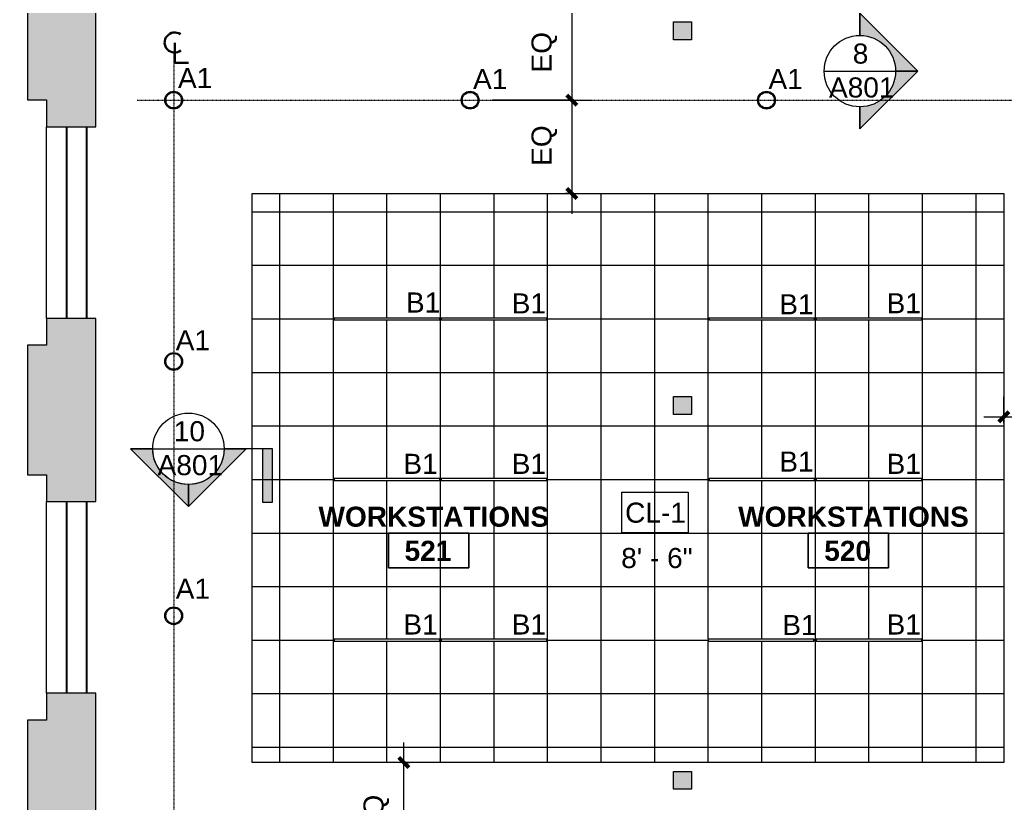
# Model space of a CAD drawing. Header units: inches. Extents: x 0 to 1865, y 0 to 1094.
# Drawn here: x 0 to 441.7, y 511.2 to 862.5 of the extents above; entities that cross this region are included whole.
import ezdxf

# ---------------------------------------------------------------- set-up
doc = ezdxf.new("R2010")
doc.units = ezdxf.units.IN
doc.header["$MEASUREMENT"] = 0
doc.linetypes.add('Center 1_16_', pattern=[0.15625, 0.0625, -0.03125, 0.03125, -0.03125])
for name, color, linetype, lineweight in [('A-ANNO-DIMS', 211, 'Continuous', 9), ('A-ANNO-DIMS-96', 211, 'Continuous', 9), ('A-ANNO-NOTE', 131, 'Continuous', 9), ('A-AREA-IDEN', 2, 'Continuous', 9), ('A-CLNG', 13, 'Continuous', 13), ('A-CLNG-IDEN', 151, 'Continuous', 9), ('A-CLNG-PATT', 13, 'Continuous', 13), ('A-DETL', 90, 'Continuous', 9), ('A-DETL-GENF', 92, 'Continuous', 9), ('E-LITE-EQPM', 33, 'Continuous', 9), ('E-LITE-EQPM-IDEN', 33, 'Continuous', 9), ('G-ANNO-SYMB', 111, 'Continuous', 9), ('S-COLS', 52, 'Continuous', 13), ('Victor Bldg - 5th Floor_LINK_dwg', 8, 'Continuous', 9), ('WINDOWS', 7, 'Continuous', 9), ('WINDOWS SILL', 7, 'Continuous', 9)]:
    doc.layers.add(name, color=color, linetype=linetype, lineweight=lineweight)
doc.styles.add('Arial', font='arial.ttf', dxfattribs={"height": 9})
doc.styles.add('Swis721 Lt BT', font='swissl.ttf', dxfattribs={"height": 9})
doc.styles.add('Swis721 Lt BT_B', font='', dxfattribs={"height": 9})
doc.styles.get('Swis721 Lt BT_B').set_extended_font_data('Swis721 Lt BT', bold=True)
doc.dimstyles.new('OTJ_-_3_32__Linear__1_2__Tolerance', dxfattribs={"dimscale": 12, "dimtxt": 9.497835, "dimasz": 0.375, "dimexe": 0.75, "dimexo": 0.5, "dimgap": 0.5, "dimtad": 1, "dimdec": 1, "dimrnd": 0.5, "dimzin": 3, "dimdsep": 46, "dimlunit": 4, "dimtxsty": 'Swis721 Lt BT', "dimblk1": 'OBLIQUE', "dimblk2": 'OBLIQUE', "dimsah": 1, "dimcen": 0.09, "dimdle": 0.75, "dimazin": 0, "dimtfac": 1, "dimtdec": 4, "dimtix": 1, "dimtmove": 0, "dimatfit": 3, "dimfxl": 1, "dimtvp": 1, "dimfrac": 2, "dimtolj": 1, "dimtzin": 0, "dimarcsym": 2})

# ---------------------------------------------------------------- blocks, each defined once
blk = doc.blocks.new('Concrete-Rectangular-Column - 8x8-7061903-REFLECTED CEILING PLAN')
at = {"layer": 'S-COLS', "lineweight": 9}
blk.add_hatch(color=7, dxfattribs=at).paths.add_polyline_path([(4, -4), (4, 4), (-4, 4), (-4, -4)], flags=0)
at = {"layer": 'S-COLS', "color": 8, "lineweight": 20}
for p, q in [((-4, 4), (4, 4)), ((-4, -4), (-4, 4)), ((4, 4), (4, -4)), ((4, -4), (-4, -4))]:
    blk.add_line(p, q, dxfattribs=at)
blk = doc.blocks.new('Lighting fixture TBLS-HX-4-15-B-U-W - TBLS-HX-4-24-7815314-REFLECTED CEILING PLAN')
at = {"layer": 'E-LITE-EQPM'}
for p, q in [((-0.54, 23.67), (0.54, 23.67)), ((-0.54, 23.67), (-0.54, -23.67)), ((-0.47, 23.75), (0.47, 23.75)), ((-0.47, 23.75), (-0.47, 23.67)), ((0.47, 23.67), (0.47, 23.75)), ((0.54, -23.67), (0.54, 23.67)), ((0.54, -23.67), (-0.54, -23.67)), ((-0.47, -23.67), (-0.47, -23.75)), ((0.47, -23.75), (-0.47, -23.75)), ((0.47, -23.75), (0.47, -23.67))]:
    blk.add_line(p, q, dxfattribs=at)
blk = doc.blocks.new('L-PENDANT_FOCAL POINT 3_5 CYLINDER - L-PENDANT_FOCAL POINT 3_5 CYLINDER-7826649-REFLECTED CEILING PLAN')
at = {"layer": 'E-LITE-EQPM'}
for radius in [4, 3.5]:
    blk.add_circle((-0.125, 0), radius, dxfattribs=at)
blk = doc.blocks.new('Victor Bldg - 5th Floor_LINK_dwg-6972324-REFLECTED CEILING PLAN')
at = {"layer": 'WINDOWS'}
for p, q in [((21, 728.5), (21, 814.5)), ((21.25, 728.5), (21.25, 814.5)), ((21, 560.5), (21, 646.5)), ((21.25, 560.5), (21.25, 646.5))]:
    blk.add_line(p, q, dxfattribs=at)
at = {"layer": 'WINDOWS SILL'}
for p, q in [((12, 728.5), (12, 814.5)), ((12, 560.5), (12, 646.5))]:
    blk.add_line(p, q, dxfattribs=at)
at = {"layer": 'WINDOWS SILL', "flags": 128}
for points in [[(30, 814.5), (30, 728.5), (30, 814.5), (30, 728.5)], [(30, 646.5), (30, 560.5), (30, 646.5), (30, 560.5)]]:
    blk.add_lwpolyline(points, dxfattribs=at)
blk = doc.blocks.new('Room Tag - Room Name and Number-3379422-REFLECTED CEILING PLAN')
at = {"layer": 'A-AREA-IDEN'}
for p, q in [((-0.1881, -0.1636), (-0.1881, -0.0018)), ((-0.1881, -0.0018), (0.1869, -0.0018)), ((0.1869, -0.0018), (-0.1881, -0.0018)), ((-0.1881, -0.0018), (-0.1881, -0.1636)), ((0.1869, -0.0018), (0.1869, -0.1636)), ((0.1869, -0.1636), (0.1869, -0.0018)), ((0.1869, -0.1636), (-0.1881, -0.1636)), ((-0.1881, -0.1636), (0.1869, -0.1636))]:
    blk.add_line(p, q, dxfattribs=at)
blk = doc.blocks.new('Centerline - Centerline-43150-REFLECTED CEILING PLAN')
at = {"layer": 'A-ANNO-NOTE', "lineweight": 30}
for p, q in [((0, 0.0259), (0, -0.0678)), ((0, -0.0678), (0.0642, -0.0678))]:
    blk.add_line(p, q, dxfattribs=at)
blk.add_arc((0, 0.0273), 0.0469, 55.7755, 308.0372, dxfattribs=at)
blk = doc.blocks.new('DIMBLOCK35-REFLECTED CEILING PLAN')
at = {"layer": 'A-ANNO-DIMS-96'}
for p, q in [((247.37, 877.25), (247.37, 826.38)), ((244.55, 868.25), (256.37, 868.25)), ((247.37, 868.25), (244.55, 868.25)), ((211.82, 826.38), (256.37, 826.38)), ((247.37, 826.38), (211.82, 826.38))]:
    blk.add_line(p, q, dxfattribs=at)
at = {"layer": 'A-ANNO-DIMS-96', "lineweight": 50}
for p, q in [((247.37, 868.25), (245.12, 870.5)), ((247.37, 868.25), (249.62, 866)), ((247.37, 826.38), (245.12, 828.63)), ((247.37, 826.38), (249.62, 824.13))]:
    blk.add_line(p, q, dxfattribs=at)
at = {"layer": 'A-ANNO-DIMS-96', "color": 0, "insert": (229.35, 838.79), "char_height": 9, "width": 20.443, "attachment_point": 1, "rotation": 90, "line_spacing_factor": 1.005062, "style": 'Swis721 Lt BT'}
blk.add_mtext('EQ', dxfattribs=at)
blk = doc.blocks.new('_Oblique')
at = {"color": 0, "linetype": 'ByBlock', "lineweight": -2}
blk.add_line((-0.5, -0.5), (0.5, 0.5), dxfattribs=at)
blk = doc.blocks.new('DIMBLOCK36-REFLECTED CEILING PLAN')
at = {"layer": 'A-ANNO-DIMS-96'}
for p, q in [((211.82, 826.38), (256.37, 826.38)), ((247.37, 826.38), (211.82, 826.38)), ((247.37, 826.38), (247.37, 775.5)), ((244.55, 784.5), (256.37, 784.5)), ((247.37, 784.5), (244.55, 784.5))]:
    blk.add_line(p, q, dxfattribs=at)
at = {"layer": 'A-ANNO-DIMS-96', "lineweight": 50}
for p, q in [((247.37, 826.38), (245.12, 828.63)), ((247.37, 826.38), (249.62, 824.13)), ((247.37, 784.5), (245.12, 786.75)), ((247.37, 784.5), (249.62, 782.25))]:
    blk.add_line(p, q, dxfattribs=at)
at = {"layer": 'A-ANNO-DIMS-96', "color": 0, "insert": (229.35, 796.92), "char_height": 9, "width": 20.443, "attachment_point": 1, "rotation": 90, "line_spacing_factor": 1.005062, "style": 'Swis721 Lt BT'}
blk.add_mtext('EQ', dxfattribs=at)
blk = doc.blocks.new('DIMBLOCK49-REFLECTED CEILING PLAN')
at = {"layer": 'A-ANNO-DIMS-96'}
for p, q in [((466.63, 699.25), (466.63, 675.45)), ((466.63, 684.45), (466.63, 699.25)), ((441, 681.63), (441, 693.45)), ((432, 684.45), (466.63, 684.45)), ((441, 684.45), (441, 681.63))]:
    blk.add_line(p, q, dxfattribs=at)
at = {"layer": 'A-ANNO-DIMS-96', "lineweight": 50}
for p, q in [((441, 684.45), (443.25, 686.7)), ((466.63, 684.45), (468.88, 686.7)), ((441, 684.45), (438.75, 682.2)), ((466.63, 684.45), (464.38, 682.2))]:
    blk.add_line(p, q, dxfattribs=at)
at = {"layer": 'A-ANNO-DIMS-96', "color": 0, "insert": (445.3, 702.47), "char_height": 9, "width": 20.443, "attachment_point": 1, "line_spacing_factor": 1.005062, "style": 'Swis721 Lt BT'}
blk.add_mtext('EQ', dxfattribs=at)
blk = doc.blocks.new('DIMBLOCK52-REFLECTED CEILING PLAN')
at = {"layer": 'A-ANNO-DIMS-96'}
for p, q in [((172.07, 481.25), (172.07, 538.5)), ((174.89, 529.5), (163.07, 529.5)), ((172.07, 529.5), (174.89, 529.5)), ((191.82, 481.25), (163.07, 481.25)), ((172.07, 481.25), (191.82, 481.25))]:
    blk.add_line(p, q, dxfattribs=at)
at = {"layer": 'A-ANNO-DIMS-96', "lineweight": 50}
for p, q in [((172.07, 529.5), (169.82, 531.75)), ((172.07, 529.5), (174.32, 527.25)), ((172.07, 481.25), (169.82, 483.5)), ((172.07, 481.25), (174.32, 479))]:
    blk.add_line(p, q, dxfattribs=at)
at = {"layer": 'A-ANNO-DIMS-96', "color": 0, "insert": (154.06, 496.86), "char_height": 9, "width": 20.443, "attachment_point": 1, "rotation": 90, "line_spacing_factor": 1.005062, "style": 'Swis721 Lt BT'}
blk.add_mtext('EQ', dxfattribs=at)
blk = doc.blocks.new('Drafting View - Section Head - Filled-1367765-REFLECTED CEILING PLAN')
at = {"layer": 'G-ANNO-SYMB'}
h = blk.add_hatch(color=256, dxfattribs=at)
edge = h.paths.add_edge_path(flags=0)
edge.add_line((-0.5202, 0), (-0.25, 0.2702))
edge.add_line((-0.25, 0.2702), (-0.25, 0.1667))
edge.add_arc((-0.25, 0), 0.1667, 90, 180)
edge.add_line((-0.4167, 0), (-0.5202, 0))
h = blk.add_hatch(color=256, dxfattribs=at)
edge = h.paths.add_edge_path(flags=0)
edge.add_line((0.0202, 0), (-0.0833, 0))
edge.add_arc((-0.25, 0), 0.1667, 0, 90)
edge.add_line((-0.25, 0.1667), (-0.25, 0.2702))
edge.add_line((-0.25, 0.2702), (0.0202, 0))
for p, q in [((-0.25, 0.2702), (-0.5202, 0)), ((-0.25, 0.2702), (-0.5202, 0)), ((-0.25, 0.2702), (0.0202, 0)), ((-0.25, 0.1667), (-0.25, 0.2702)), ((0.0202, 0), (-0.25, 0.2702)), ((-0.25, 0.2702), (-0.25, 0.1667)), ((-0.5202, 0), (-0.4167, 0)), ((-0.0833, 0), (0.0202, 0)), ((-0.5202, 0), (-0.4167, 0)), ((-0.4167, 0), (-0.5202, 0)), ((0.0202, 0), (-0.0833, 0)), ((-0.0833, 0), (0.0202, 0))]:
    blk.add_line(p, q, dxfattribs=at)
for start, end in [(0, 180), (360, 180), (90, 180), (0, 90), (180, 360)]:
    blk.add_arc((-0.25, 0), 0.1667, start, end, dxfattribs=at)
blk = doc.blocks.new('Drafting View - 3_32_ x 3_8_-334918-REFLECTED CEILING PLAN')
at = {"layer": 'G-ANNO-SYMB'}
blk.add_hatch(color=256, dxfattribs=at).paths.add_polyline_path([(0, 0.2495), (0, 0), (-0.0469, 0), (-0.0469, 0.2495)], flags=0)
for p, q in [((0, 0.2495), (-0.0469, 0.2495)), ((-0.0469, 0.2495), (-0.0469, 0)), ((0, 0), (0, 0.2495)), ((-0.0469, 0), (0, 0))]:
    blk.add_line(p, q, dxfattribs=at)

msp = doc.modelspace()

# ---------------------------------------------------------------- hatches: boundary and pattern name
at = {"layer": 'A-CLNG-PATT'}
h = msp.add_hatch(dxfattribs=at)
h.set_pattern_fill('FP_9', color=256, style=0, pattern_type=2)
h.set_pattern_definition([(270, (236.562, 392.33), (-24, -1e-15), []), (180, (236.562, 392.33), (3e-15, 24), [])])
h.paths.add_polyline_path([(441, 529.5), (441, 784.5), (104.12, 784.5), (104.12, 529.5), (225.83, 529.5)], flags=0)
h.paths.add_polyline_path([(309.97, 583.79), (308.56, 583.79), (308.56, 584.87), (355.91, 584.87), (355.91, 583.79), (313.63, 583.79)], flags=0)
h.paths.add_polyline_path([(404.24, 583.79), (356.89, 583.79), (356.89, 584.87), (404.24, 584.87)], flags=0)
h.paths.add_polyline_path([(225.83, 583.79), (188.89, 583.79), (188.89, 584.87), (236.24, 584.87), (236.24, 583.79), (233.14, 583.79)], flags=0)
h.paths.add_polyline_path([(167.3, 583.79), (140.89, 583.79), (140.89, 584.87), (188.24, 584.87), (188.24, 583.79), (174.61, 583.79)], flags=0)
h.paths.add_polyline_path([(181.93, 655.79), (140.89, 655.79), (140.89, 656.87), (188.24, 656.87), (188.24, 655.79), (185.59, 655.79)], flags=0)
h.paths.add_polyline_path([(196.56, 655.79), (188.89, 655.79), (188.89, 656.87), (236.24, 656.87), (236.24, 655.79), (203.88, 655.79)], flags=0)
h.paths.add_polyline_path([(353.87, 655.79), (308.89, 655.79), (308.89, 656.87), (356.24, 656.87), (356.24, 655.79), (355.7, 655.79)], flags=0)
h.paths.add_polyline_path([(401.42, 655.79), (356.89, 655.79), (356.89, 656.87), (404.24, 656.87), (404.24, 655.79)], flags=0)
h.paths.add_polyline_path([(293, 685.5), (293, 693.5), (301, 693.5), (301, 685.5)], flags=0)
h.paths.add_polyline_path([(233.14, 727.75), (188.89, 727.75), (188.89, 728.82), (236.24, 728.82), (236.24, 727.75)], flags=0)
h.paths.add_polyline_path([(145.35, 727.75), (140.89, 727.75), (140.89, 728.82), (188.24, 728.82), (188.24, 727.75), (152.66, 727.75)], flags=0)
h.paths.add_polyline_path([(356.24, 727.79), (308.89, 727.79), (308.89, 728.87), (356.24, 728.87), (356.24, 728.22)], flags=0)
h.paths.add_polyline_path([(404.24, 727.79), (356.89, 727.79), (356.89, 728.87), (404.24, 728.87), (404.24, 728.22)], flags=0)
at = {"layer": 'A-DETL-GENF'}
h = msp.add_hatch(color=7, dxfattribs=at)
h.paths.add_polyline_path([(507.13, 0), (512.25, 0), (512.25, 23.12), (510.25, 23.12), (510.25, 26.12), (479.25, 26.12), (479.25, 23.12), (411, 23.12), (411, 4), (418, 4), (418, 0), (483, 0)], flags=0)
h.paths.add_polyline_path([(338, 0), (338, 4), (349.13, 4), (349.13, 23.12), (273, 23.12), (273, 4), (280, 4), (280, 0)], flags=0)
h.paths.add_polyline_path([(649.88, 0), (650.5, 0), (650.5, 23.12), (648.25, 23.12), (648.25, 33.13), (614, 33.13), (614, 23.12), (596.25, 23.12), (596.25, 0), (648.25, 0)], flags=0)
h.paths.add_polyline_path([(142, 0), (200, 0), (200, 4), (211.12, 4), (211.12, 23.12), (135, 23.12), (135, 4), (142, 4)], flags=0)
h.paths.add_polyline_path([(927.06, 0), (927.06, 22.84), (913.5, 22.84), (913.5, 33.13), (884.25, 33.13), (884.25, 23.12), (874.75, 23.12), (874.75, 19), (872.75, 19), (872.75, 0), (915.75, 0)], flags=0)
h.paths.add_polyline_path([(734.5, 0), (788.75, 0), (788.75, 23.12), (780.88, 23.12), (780.88, 56), (751.25, 56), (751.25, 23.12), (734.5, 23.12), (734.5, 19)], flags=0)
h.paths.add_polyline_path([(1049, 0), (1049, 14.5), (1079, 14.5), (1079, 11.5), (1143, 11.5), (1143, 27.5), (1093, 27.5), (1093, 32.59), (1032.06, 32.59), (1032.06, 41.59), (1011.06, 41.59), (1011.06, 0), (1045.27, 0)], flags=0)
h.paths.add_polyline_path([(34.12, 0), (62, 0), (62, 4), (69, 4), (69, 23.12), (22.13, 23.12), (22.13, 74.5), (4, 74.5), (4, 66), (0, 66), (0, 0), (22.13, 0)], flags=0)
h.paths.add_polyline_path([(1503, 11.5), (1503, 27.5), (1439, 27.5), (1439, 11.5), (1483, 11.5)], flags=0)
h.paths.add_polyline_path([(1320.07, 11.5), (1323.07, 11.5), (1323.07, 27.5), (1259, 27.5), (1259, 11.5), (1319.45, 11.5)], flags=0)
h.paths.add_polyline_path([(1819, 11.5), (1863, 11.5), (1863, 27.5), (1799, 27.5), (1799, 11.5), (1802, 11.5)], flags=0)
h.paths.add_polyline_path([(1641.59, 11.5), (1683, 11.5), (1683, 27.5), (1619, 27.5), (1619, 11.5), (1641.59, 11.5)], flags=0)
h.paths.add_polyline_path([(1198, 15.5), (1204, 15.5), (1204, 27.5), (1198, 27.5), (1198, 26.37)], flags=0)
h.paths.add_polyline_path([(1378, 15.5), (1384, 15.5), (1384, 27.5), (1378, 27.5)], flags=0)
h.paths.add_polyline_path([(1564, 15.5), (1564, 27.5), (1558, 27.5), (1558, 15.5)], flags=0)
h.paths.add_polyline_path([(1744, 15.5), (1744, 27.5), (1738, 27.5), (1738, 15.5)], flags=0)
h.paths.add_polyline_path([(22.13, 123.5), (22.13, 170.38), (34.12, 170.38), (34.12, 224.5), (12, 224.5), (12, 212.5), (0, 212.5), (0, 132), (4, 132), (4, 123.5)], flags=0)
h.paths.add_polyline_path([(30.13, 310.5), (34.12, 310.5), (34.12, 392.5), (12, 392.5), (12, 380.5), (3.5, 380.5), (3.5, 322.5), (12, 322.5), (12, 310.5)], flags=0)
h.paths.add_polyline_path([(30.13, 478.5), (34.12, 478.5), (34.12, 560.5), (12, 560.5), (12, 548.5), (3.5, 548.5), (3.5, 490.5), (12, 490.5), (12, 478.5)], flags=0)
h.paths.add_polyline_path([(30.13, 646.5), (34.12, 646.5), (34.12, 728.5), (12, 728.5), (12, 716.5), (3.5, 716.5), (3.5, 658.5), (12, 658.5), (12, 646.5)], flags=0)
h.paths.add_polyline_path([(30.13, 814.5), (34.12, 814.5), (34.12, 896.5), (12, 896.5), (12, 884.5), (3.5, 884.5), (3.5, 826.5), (12, 826.5), (12, 814.5)], flags=0)
h.paths.add_polyline_path([(20.97, 982.5), (34.12, 982.5), (34.12, 1064.5), (12, 1064.5), (12, 1052.5), (3.5, 1052.5), (3.5, 994.5), (12, 994.5), (12, 982.5)], flags=0)

# ---------------------------------------------------------------- linework, layer by layer
at = {"layer": 'A-CLNG'}
for p, q in [((30.13, 814.5), (30.13, 728.5)), ((104.12, 529.5), (104.12, 784.5)), ((104.12, 784.5), (441, 784.5)), ((441, 784.5), (441, 529.5)), ((30.13, 646.5), (30.13, 560.5)), ((441, 529.5), (104.12, 529.5))]:
    msp.add_line(p, q, dxfattribs=at)
at = {"layer": 'A-CLNG-IDEN', "flags": 128}
msp.add_lwpolyline([(269.78, 650.72), (299.54, 650.72), (299.54, 632.49), (269.78, 632.49)], close=True, dxfattribs=at)
at = {"layer": 'A-DETL'}
for p, q in [((34.12, 814.5), (34.12, 896.5)), ((3.5, 884.5), (3.5, 826.5)), ((3.5, 826.5), (12, 826.5)), ((12, 826.5), (12, 814.5)), ((12, 814.5), (34.12, 814.5)), ((34.12, 728.5), (12, 728.5)), ((12, 728.5), (12, 716.5)), ((34.12, 646.5), (34.12, 728.5)), ((12, 716.5), (3.5, 716.5)), ((3.5, 716.5), (3.5, 658.5)), ((3.5, 658.5), (12, 658.5)), ((12, 658.5), (12, 646.5)), ((12, 646.5), (34.12, 646.5)), ((34.12, 560.5), (12, 560.5)), ((12, 560.5), (12, 548.5)), ((34.12, 478.5), (34.12, 560.5)), ((12, 548.5), (3.5, 548.5)), ((3.5, 548.5), (3.5, 490.5))]:
    msp.add_line(p, q, dxfattribs=at)
at = {"layer": 'A-DETL', "linetype": 'Center 1_16_', "lineweight": 13}
for p, q in [((69.12, 847.25), (69.12, 49.25)), ((52.62, 826.38), (706, 826.38))]:
    msp.add_line(p, q, dxfattribs=at)
at = {"layer": 'G-ANNO-SYMB'}
for p, q in [((360.49, 839.41), (392.49, 839.41)), ((59.61, 670.11), (91.61, 670.11)), ((108.83, 670.11), (99.61, 670.11))]:
    msp.add_line(p, q, dxfattribs=at)

# ---------------------------------------------------------------- block references
at = {"layer": 'A-ANNO-NOTE', "xscale": 96, "yscale": 96, "zscale": 96}
msp.add_blockref('Centerline - Centerline-43150-REFLECTED CEILING PLAN', (69.45, 849.6), dxfattribs=at)
at = {"layer": 'A-AREA-IDEN', "xscale": 95.99999999999994, "yscale": 95.99999999999994, "zscale": 95.99999999999994}
for p in [(183.38, 632.49), (371.45, 632.49)]:
    msp.add_blockref('Room Tag - Room Name and Number-3379422-REFLECTED CEILING PLAN', p, dxfattribs=at)
at = {"layer": 'E-LITE-EQPM'}
for p in [(69.12, 826.38), (201.95, 826.38), (334.77, 826.38), (69.12, 709.25), (69.12, 595.25)]:
    msp.add_blockref('L-PENDANT_FOCAL POINT 3_5 CYLINDER - L-PENDANT_FOCAL POINT 3_5 CYLINDER-7826649-REFLECTED CEILING PLAN', p, dxfattribs=at)
at = {"layer": 'E-LITE-EQPM', "extrusion": (0, 0, -1)}
for p, rotation in [((-164.56, 728.29), 270.0000000000003), ((-212.56, 728.29), 270.0000000000003), ((-332.56, 728.33), 269.9999999999999), ((-380.56, 728.33), 269.9999999999999), ((-164.56, 656.33), 269.9999999999998), ((-212.56, 656.33), 269.9999999999998), ((-332.56, 656.33), 269.9999999999999), ((-380.56, 656.33), 269.9999999999999), ((-164.56, 584.33), 270.0000000000003), ((-212.56, 584.33), 269.9999999999998), ((-332.24, 584.33), 269.9999999999999), ((-380.56, 584.33), 269.9999999999999)]:
    msp.add_blockref('Lighting fixture TBLS-HX-4-15-B-U-W - TBLS-HX-4-24-7815314-REFLECTED CEILING PLAN', p, dxfattribs=dict(at, rotation=rotation))
at = {"layer": 'G-ANNO-SYMB', "extrusion": (0, 0, -1), "xscale": 95.99999999999994, "yscale": 95.99999999999994, "zscale": 95.99999999999994}
for p, rotation in [((-376.49, 863.41), 90.00000000000053), ((-99.61, 670.11), 180)]:
    msp.add_blockref('Drafting View - Section Head - Filled-1367765-REFLECTED CEILING PLAN', p, dxfattribs=dict(at, rotation=rotation))
at = {"layer": 'G-ANNO-SYMB', "xscale": 95.99999999999994, "yscale": 95.99999999999994, "zscale": 95.99999999999994, "rotation": 180}
msp.add_blockref('Drafting View - 3_32_ x 3_8_-334918-REFLECTED CEILING PLAN', (108.83, 670.11), dxfattribs=at)
at = {"layer": 'S-COLS', "lineweight": 9}
for p in [(297, 857.5), (297, 689.5), (297, 521.5)]:
    msp.add_blockref('Concrete-Rectangular-Column - 8x8-7061903-REFLECTED CEILING PLAN', p, dxfattribs=at)
at = {"layer": 'Victor Bldg - 5th Floor_LINK_dwg', "color": 7}
msp.add_blockref('Victor Bldg - 5th Floor_LINK_dwg-6972324-REFLECTED CEILING PLAN', (0, 0), dxfattribs=at)

# ---------------------------------------------------------------- texts
at = {"layer": 'A-AREA-IDEN', "char_height": 9, "attachment_point": 1, "style": 'Swis721 Lt BT_B'}
for s, insert, width in [('WORKSTATIONS', (133.88, 644.17), 119.685), ('WORKSTATIONS', (321.95, 644.17), 119.685), ('521', (172.46, 628.87), 25.452), ('520', (360.54, 628.87), 25.452)]:
    msp.add_mtext(s, dxfattribs=dict(at, insert=insert, width=width))
at = {"layer": 'A-CLNG-IDEN', "char_height": 9, "attachment_point": 1, "style": 'Swis721 Lt BT'}
for s, insert, width in [('CL-1', (271.28, 645.97), 32.118), ('8\' - 6"', (269.54, 625.65), 36.36)]:
    msp.add_mtext(s, dxfattribs=dict(at, insert=insert, width=width))
at = {"layer": 'E-LITE-EQPM-IDEN', "char_height": 9, "width": 18.786, "attachment_point": 1, "style": 'Arial'}
for s, insert in [('A1', (70.92, 840.82)), ('A1', (203.15, 840.38)), ('A1', (335.53, 840.38)), ('B1', (173.08, 740.17)), ('B1', (220.47, 739.8)), ('B1', (340.38, 739.38)), ('B1', (388.47, 739.85)), ('A1', (69.92, 723.26)), ('B1', (171.92, 667.85)), ('B1', (220.47, 667.85)), ('B1', (340.38, 668.87)), ('B1', (388.47, 667.85)), ('A1', (69.92, 611.87)), ('B1', (171.92, 595.85)), ('B1', (220.47, 595.85)), ('B1', (341.73, 595.6)), ('B1', (388.47, 595.85))]:
    msp.add_mtext(s, dxfattribs=dict(at, insert=insert))
at = {"layer": 'G-ANNO-SYMB', "char_height": 9, "attachment_point": 1, "style": 'Swis721 Lt BT'}
for s, insert, width in [('8', (373.3, 851.77), 8.181), ('A801', (362.66, 836.58), 33.936), ('10', (69.04, 682.47), 16.362), ('A801', (61.78, 667.28), 33.936)]:
    msp.add_mtext(s, dxfattribs=dict(at, insert=insert, width=width))

# ---------------------------------------------------------------- dimensions: what is measured, and where the dimension line sits
at = {"layer": 'A-ANNO-DIMS'}
for base, p1, p2, override, picture, middle in [((247.37, 826.38), (250.55, 868.25), (205.82, 826.38), {"dimpost": '<>', "dimfxl": 61.269715}, 'DIMBLOCK35-REFLECTED CEILING PLAN', (236.42, 847.31)), ((247.37, 784.5), (205.82, 826.38), (250.55, 784.5), {"dimpost": '<>', "dimfxl": 61.269715}, 'DIMBLOCK36-REFLECTED CEILING PLAN', (236.42, 805.44)), ((172.07, 529.5), (197.82, 481.25), (168.89, 529.5), {"dimpost": '<>', "dimfxl": 56.259789}, 'DIMBLOCK52-REFLECTED CEILING PLAN', (161.12, 505.37))]:
    dim = msp.add_linear_dim(base=base, p1=p1, p2=p2, angle=90, text='EQ', dimstyle='OTJ_-_3_32__Linear__1_2__Tolerance', override=override, dxfattribs=at)
    dim.commit()
    dim.dimension.update_dxf_attribs({"geometry": picture, "text_midpoint": middle})
dim = msp.add_linear_dim(base=(466.63, 684.45), p1=(441, 687.63), p2=(466.63, 705.25), text='EQ', dimstyle='OTJ_-_3_32__Linear__1_2__Tolerance', override={"dimpost": '<>', "dimfxl": 31.100207}, dxfattribs=at)
dim.commit()
dim.dimension.update_dxf_attribs({"geometry": 'DIMBLOCK49-REFLECTED CEILING PLAN', "text_midpoint": (453.82, 695.4)})

doc.saveas('drawing.dxf')
